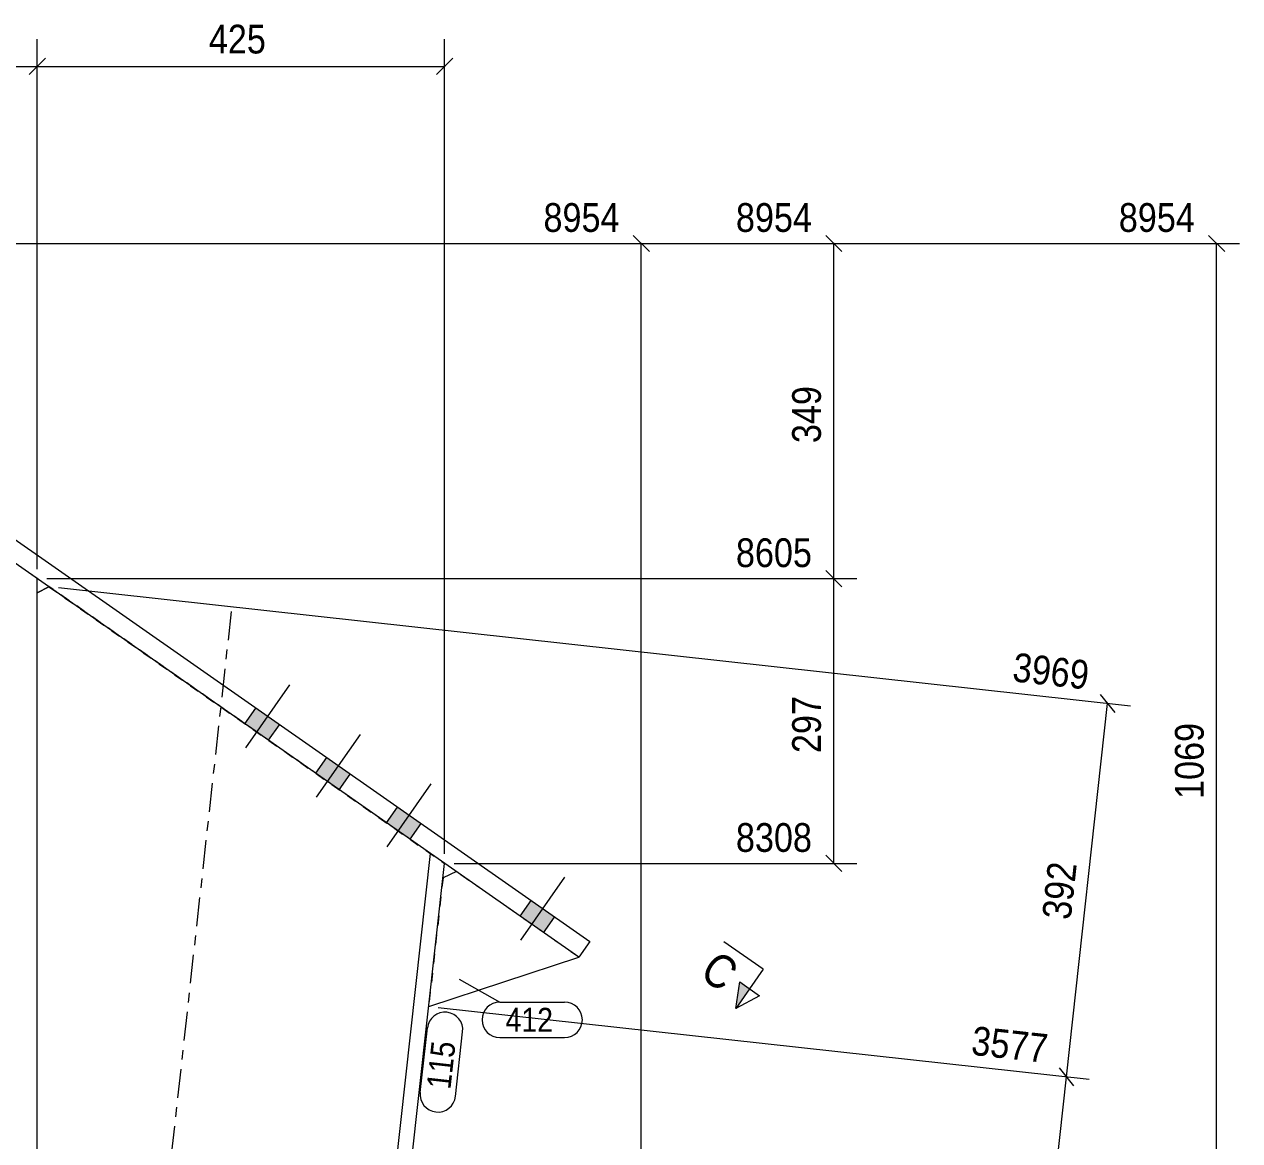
# Model space of a CAD drawing. Header units: millimetres. Extents: x 2 to 579, y 1 to 825.
# Drawn here: x 256.7 to 383.4, y 610.6 to 727 of the extents above; entities that cross this region are included whole.
import ezdxf

# ---------------------------------------------------------------- set-up
doc = ezdxf.new("R2010")
doc.units = ezdxf.units.MM
for name, pattern in [('XKITLINE00', [0]), ('XKITLINE01', [4, 1, -1, 1, -1]), ('XKITLINE03', [6, 3, -1, 1, -1])]:
    doc.linetypes.add(name, pattern=pattern)
for name, color, linetype, lineweight in [('Bolt', 3, 'Continuous', 0), ('Dimensions', 7, 'Continuous', 0), ('Part', 2, 'Continuous', 0), ('PartMark', 7, 'Continuous', 0), ('Section', 6, 'Continuous', 0)]:
    doc.layers.add(name, color=color, linetype=linetype, lineweight=lineweight)
doc.styles.add('ARIAL', font='ARIAL.TTF')

# ---------------------------------------------------------------- blocks, each defined once
blk = doc.blocks.new('*A5')
at = {"layer": 'Bolt'}
for points in [[(205.43, 708.41), (204.28, 706.77), (201.82, 708.49), (202.97, 710.13)], [(205.43, 708.41), (204.28, 706.77), (201.82, 708.49), (202.97, 710.13)], [(221.82, 696.95), (220.67, 695.31), (218.22, 697.03), (219.36, 698.67)], [(221.82, 696.95), (220.67, 695.31), (218.22, 697.03), (219.36, 698.67)], [(229.2, 691.8), (228.05, 690.16), (225.59, 691.88), (226.74, 693.51)], [(229.2, 691.8), (228.05, 690.16), (225.59, 691.88), (226.74, 693.51)], [(236.57, 686.64), (235.43, 685), (232.97, 686.72), (234.12, 688.36)], [(236.57, 686.64), (235.43, 685), (232.97, 686.72), (234.12, 688.36)], [(243.95, 681.48), (242.8, 679.84), (240.35, 681.56), (241.49, 683.2)], [(243.95, 681.48), (242.8, 679.84), (240.35, 681.56), (241.49, 683.2)], [(283.29, 653.98), (282.15, 652.35), (279.69, 654.06), (280.83, 655.7)], [(283.29, 653.98), (282.15, 652.35), (279.69, 654.06), (280.83, 655.7)], [(290.67, 648.83), (289.52, 647.19), (287.07, 648.91), (288.21, 650.55)], [(290.67, 648.83), (289.52, 647.19), (287.07, 648.91), (288.21, 650.55)], [(298.05, 643.67), (296.9, 642.03), (294.44, 643.75), (295.59, 645.39)], [(298.05, 643.67), (296.9, 642.03), (294.44, 643.75), (295.59, 645.39)], [(311.98, 633.93), (310.83, 632.29), (308.38, 634.01), (309.52, 635.65)], [(311.98, 633.93), (310.83, 632.29), (308.38, 634.01), (309.52, 635.65)]]:
    blk.add_hatch(color=3, dxfattribs=at).paths.add_polyline_path(points, flags=17)
at = {"layer": 'Bolt', "color": 3, "linetype": 'XKITLINE00', "lineweight": 0}
for p, q in [((201.91, 705.99), (206.49, 712.55)), ((201.91, 705.99), (206.49, 712.55)), ((201.82, 708.49), (202.97, 710.13)), ((201.82, 708.49), (202.97, 710.13)), ((204.28, 706.77), (205.43, 708.41)), ((204.28, 706.77), (205.43, 708.41)), ((218.3, 694.53), (222.88, 701.09)), ((218.3, 694.53), (222.88, 701.09)), ((218.22, 697.03), (219.36, 698.67)), ((218.22, 697.03), (219.36, 698.67)), ((220.67, 695.31), (221.82, 696.95)), ((220.67, 695.31), (221.82, 696.95)), ((225.68, 689.38), (230.26, 695.93)), ((225.68, 689.38), (230.26, 695.93)), ((225.59, 691.88), (226.74, 693.51)), ((225.59, 691.88), (226.74, 693.51)), ((228.05, 690.16), (229.2, 691.8)), ((228.05, 690.16), (229.2, 691.8)), ((233.05, 684.22), (237.64, 690.78)), ((233.05, 684.22), (237.64, 690.78)), ((232.97, 686.72), (234.12, 688.36)), ((232.97, 686.72), (234.12, 688.36)), ((235.43, 685), (236.57, 686.64)), ((235.43, 685), (236.57, 686.64)), ((240.43, 679.06), (245.01, 685.62)), ((240.43, 679.06), (245.01, 685.62)), ((240.35, 681.56), (241.49, 683.2)), ((240.35, 681.56), (241.49, 683.2)), ((242.8, 679.84), (243.95, 681.48)), ((242.8, 679.84), (243.95, 681.48)), ((279.77, 651.57), (284.36, 658.12)), ((279.77, 651.57), (284.36, 658.12)), ((279.69, 654.06), (280.83, 655.7)), ((279.69, 654.06), (280.83, 655.7)), ((282.15, 652.35), (283.29, 653.98)), ((282.15, 652.35), (283.29, 653.98)), ((287.15, 646.41), (291.73, 652.97)), ((287.15, 646.41), (291.73, 652.97)), ((287.07, 648.91), (288.21, 650.55)), ((287.07, 648.91), (288.21, 650.55)), ((289.52, 647.19), (290.67, 648.83)), ((289.52, 647.19), (290.67, 648.83)), ((294.53, 641.25), (299.11, 647.81)), ((294.53, 641.25), (299.11, 647.81)), ((294.44, 643.75), (295.59, 645.39)), ((294.44, 643.75), (295.59, 645.39)), ((296.9, 642.03), (298.05, 643.67)), ((296.9, 642.03), (298.05, 643.67)), ((308.46, 631.51), (313.04, 638.07)), ((308.46, 631.51), (313.04, 638.07)), ((308.38, 634.01), (309.52, 635.65)), ((308.38, 634.01), (309.52, 635.65)), ((310.83, 632.29), (311.98, 633.93)), ((310.83, 632.29), (311.98, 633.93))]:
    blk.add_line(p, q, dxfattribs=at)
blk = doc.blocks.new('*A15')
at = {"layer": 'Part', "color": 2, "linetype": 'XKITLINE00', "lineweight": 0}
for p, q in [((198.19, 711.03), (199.34, 712.67)), ((199.34, 712.67), (315.65, 631.37)), ((314.5, 629.73), (198.19, 711.03)), ((315.65, 631.37), (314.5, 629.73))]:
    blk.add_line(p, q, dxfattribs=at)
blk = doc.blocks.new('*A16')
at = {"layer": 'Part', "color": 7, "linetype": 'XKITLINE01', "lineweight": 0}
blk.add_line((258.02, 669.21), (208.02, 704.16), dxfattribs=at)
at = {"layer": 'Part', "color": 2, "linetype": 'XKITLINE00', "lineweight": 0}
blk.add_line((258.02, 172.21), (258.02, 669.21), dxfattribs=at)
blk = doc.blocks.new('*A31')
at = {"layer": 'Part', "color": 2, "linetype": 'XKITLINE00', "lineweight": 0}
for p, q in [((259.23, 668.37), (258.02, 667.74)), ((258.02, 667.74), (259.24, 668.36)), ((299.01, 640.56), (258.02, 269.21)), ((259.61, 269.03), (300.5, 639.52))]:
    blk.add_line(p, q, dxfattribs=at)
at = {"layer": 'Part', "color": 7, "linetype": 'XKITLINE01', "lineweight": 0}
for p, q in [((259.25, 668.38), (259.23, 668.37)), ((259.25, 668.38), (259.24, 668.36)), ((259.24, 668.36), (300.5, 639.52)), ((299.01, 640.56), (259.25, 668.38)), ((258.02, 667.74), (258.02, 667.74)), ((258.02, 269.21), (258.02, 667.74)), ((258.02, 667.74), (258.02, 667.74))]:
    blk.add_line(p, q, dxfattribs=at)
at = {"layer": 'Part', "color": 7, "linetype": 'XKITLINE03', "lineweight": 0}
blk.add_line((278.25, 665.78), (256.93, 472.59), dxfattribs=at)
blk = doc.blocks.new('*A32')
at = {"layer": 'Part', "color": 7, "linetype": 'XKITLINE01', "lineweight": 0}
for p, q in [((300.34, 638.03), (298.85, 624.61)), ((314.5, 629.73), (301.73, 638.66))]:
    blk.add_line(p, q, dxfattribs=at)
at = {"layer": 'Part', "color": 2, "linetype": 'XKITLINE00', "lineweight": 0}
for p, q in [((301.73, 638.66), (300.34, 638.03)), ((298.85, 624.61), (314.5, 629.73))]:
    blk.add_line(p, q, dxfattribs=at)
blk = doc.blocks.new('*A96')
at = {"layer": 'Dimensions', "color": 7, "linetype": 'XKITLINE00', "lineweight": 0}
for p, q in [((299.85, 624.5), (367.73, 617.01)), ((326.11, 261.69), (365.35, 617.27)), ((364.6, 618.21), (366.1, 616.33))]:
    blk.add_line(p, q, dxfattribs=at)
at = {"layer": 'Dimensions', "color": 3}
blk.add_point((365.35, 617.27), dxfattribs=at)
at = {"layer": 'Dimensions', "color": 3, "style": 'ARIAL', "width": 0.85}
blk.add_text('3577', height=3, rotation=-6.2968, dxfattribs=at).set_placement((355.34, 619.58))
blk = doc.blocks.new('*A97')
at = {"layer": 'Dimensions', "color": 7, "linetype": 'XKITLINE00', "lineweight": 0}
for p, q in [((260.24, 668.27), (372.03, 655.93)), ((368.89, 657.13), (370.39, 655.26)), ((365.35, 617.27), (369.64, 656.19)), ((299.85, 624.5), (367.73, 617.01)), ((364.6, 618.21), (366.1, 616.33))]:
    blk.add_line(p, q, dxfattribs=at)
at = {"layer": 'Dimensions', "color": 3}
for p in [(369.64, 656.19), (365.35, 617.27)]:
    blk.add_point(p, dxfattribs=at)
at = {"layer": 'Dimensions', "color": 3, "style": 'ARIAL', "width": 0.85}
for s, rotation, p in [('3969', -6.2968, (359.64, 658.51)), ('392', 83.7034, (365.79, 633.56))]:
    blk.add_text(s, height=3, rotation=rotation, dxfattribs=at).set_placement(p)
blk = doc.blocks.new('*A98')
at = {"layer": 'PartMark', "color": 7, "linetype": 'XKITLINE00', "lineweight": 0}
for p, q in [((302.01, 627.45), (306.26, 625.06)), ((306.26, 625.06), (313.02, 625.06)), ((306.26, 621.36), (313.02, 621.36))]:
    blk.add_line(p, q, dxfattribs=at)
for centre, start, end in [((306.26, 623.21), 90, 270), ((313.02, 623.21), 270, 90)]:
    blk.add_arc(centre, 1.85, start, end, dxfattribs=at)
at = {"layer": 'PartMark', "color": 3, "style": 'ARIAL', "width": 0.85}
blk.add_text('412', height=2.5, dxfattribs=at).set_placement((306.86, 621.96))
blk = doc.blocks.new('*A99')
at = {"layer": 'PartMark', "color": 7, "linetype": 'XKITLINE00', "lineweight": 0}
for p, q in [((297.97, 615.64), (298.71, 622.36)), ((301.64, 615.23), (302.38, 621.96))]:
    blk.add_line(p, q, dxfattribs=at)
for centre, start, end in [((300.55, 622.16), 353.7025, 173.7025), ((299.8, 615.44), 173.7025, 353.7025)]:
    blk.add_arc(centre, 1.85, start, end, dxfattribs=at)
at = {"layer": 'PartMark', "color": 3, "style": 'ARIAL', "width": 0.85}
blk.add_text('115', height=2.5, rotation=83.7034, dxfattribs=at).set_placement((301.11, 615.9))
blk = doc.blocks.new('*A110')
at = {"layer": 'Section'}
blk.add_hatch(color=3, dxfattribs=at).paths.add_polyline_path([(332.3, 626.44), (330.87, 624.39), (331.28, 627.16)], flags=17)
at = {"layer": 'Section', "color": 1, "linetype": 'XKITLINE00', "lineweight": 0}
for q in [(329.64, 631.35), (330.87, 624.39)]:
    blk.add_line((333.74, 628.49), q, dxfattribs=at)
at = {"layer": 'Section', "color": 3, "linetype": 'XKITLINE00', "lineweight": 0}
for p, q in [((330.87, 624.39), (331.28, 627.16)), ((331.28, 627.16), (333.33, 625.72)), ((333.33, 625.72), (330.87, 624.39))]:
    blk.add_line(p, q, dxfattribs=at)
at = {"layer": 'Section', "color": 7, "style": 'ARIAL', "width": 0.85}
blk.add_text('C', height=3.5, rotation=-34.9504, dxfattribs=at).set_placement((326.96, 627.73))
blk = doc.blocks.new('*A121')
at = {"layer": 'Dimensions', "color": 7, "linetype": 'XKITLINE00', "lineweight": 0}
for p, q in [((233.02, 687.68), (233.02, 725.46)), ((258.02, 670.21), (258.02, 725.46)), ((233.87, 723.46), (232.18, 721.76)), ((233.02, 722.61), (258.02, 722.61)), ((258.87, 723.46), (257.18, 721.76))]:
    blk.add_line(p, q, dxfattribs=at)
at = {"layer": 'Dimensions', "color": 3}
for p in [(233.02, 722.61), (258.02, 722.61)]:
    blk.add_point(p, dxfattribs=at)
at = {"layer": 'Dimensions', "color": 3, "style": 'ARIAL', "width": 0.85}
blk.add_text('250', height=3, dxfattribs=at).set_placement((242.19, 723.96))
blk = doc.blocks.new('*A122')
at = {"layer": 'Dimensions', "color": 7, "linetype": 'XKITLINE00', "lineweight": 0}
for p, q in [((258.02, 670.21), (258.02, 725.46)), ((300.5, 640.52), (300.5, 725.46)), ((258.87, 723.46), (257.18, 721.76)), ((258.02, 722.61), (300.5, 722.61)), ((301.35, 723.46), (299.65, 721.76))]:
    blk.add_line(p, q, dxfattribs=at)
at = {"layer": 'Dimensions', "color": 3}
for p in [(258.02, 722.61), (300.5, 722.61)]:
    blk.add_point(p, dxfattribs=at)
at = {"layer": 'Dimensions', "color": 3, "style": 'ARIAL', "width": 0.85}
blk.add_text('425', height=3, dxfattribs=at).set_placement((275.92, 723.96))
blk = doc.blocks.new('*A123')
at = {"layer": 'Dimensions', "color": 7, "linetype": 'XKITLINE00', "lineweight": 0}
for p, q in [((340.25, 670.06), (341.94, 668.36)), ((259.02, 669.21), (343.5, 669.21)), ((341.1, 639.52), (341.1, 669.21)), ((340.25, 640.37), (341.94, 638.67)), ((301.5, 639.52), (343.5, 639.52))]:
    blk.add_line(p, q, dxfattribs=at)
at = {"layer": 'Dimensions', "color": 3}
for p in [(341.1, 669.21), (341.1, 639.52)]:
    blk.add_point(p, dxfattribs=at)
at = {"layer": 'Dimensions', "color": 3, "style": 'ARIAL', "width": 0.85}
for s, p in [('8605', (330.89, 670.41)), ('8308', (330.89, 640.72))]:
    blk.add_text(s, height=3, dxfattribs=at).set_placement(p)
blk.add_text('297', height=3, rotation=90.0002, dxfattribs=at).set_placement((339.75, 651.02))
blk = doc.blocks.new('*A124')
at = {"layer": 'Dimensions', "color": 7, "linetype": 'XKITLINE00', "lineweight": 0}
for p, q in [((340.25, 705), (341.94, 703.31)), ((209.02, 704.16), (343.5, 704.16)), ((341.1, 669.21), (341.1, 704.16)), ((340.25, 670.06), (341.94, 668.36)), ((259.02, 669.21), (343.5, 669.21))]:
    blk.add_line(p, q, dxfattribs=at)
at = {"layer": 'Dimensions', "color": 3}
for p in [(341.1, 704.16), (341.1, 669.21)]:
    blk.add_point(p, dxfattribs=at)
at = {"layer": 'Dimensions', "color": 3, "style": 'ARIAL', "width": 0.85}
blk.add_text('8954', height=3, dxfattribs=at).set_placement((330.89, 705.36))
blk.add_text('349', height=3, rotation=90.0002, dxfattribs=at).set_placement((339.75, 683.34))
blk = doc.blocks.new('*A128')
at = {"layer": 'Dimensions', "color": 7, "linetype": 'XKITLINE00', "lineweight": 0}
for p, q in [((380.18, 705), (381.87, 703.31)), ((209.02, 704.16), (383.42, 704.16)), ((381.02, 597.23), (381.02, 704.16))]:
    blk.add_line(p, q, dxfattribs=at)
at = {"layer": 'Dimensions', "color": 3}
blk.add_point((381.02, 704.16), dxfattribs=at)
at = {"layer": 'Dimensions', "color": 3, "style": 'ARIAL', "width": 0.85}
blk.add_text('8954', height=3, dxfattribs=at).set_placement((370.82, 705.36))
blk.add_text('1069', height=3, rotation=90.0002, dxfattribs=at).set_placement((379.67, 646.24))
blk = doc.blocks.new('*A130')
at = {"layer": 'Dimensions', "color": 7, "linetype": 'XKITLINE00', "lineweight": 0}
for p, q in [((320.18, 705), (321.87, 703.31)), ((209.02, 704.16), (323.42, 704.16)), ((321.02, 268.21), (321.02, 704.16))]:
    blk.add_line(p, q, dxfattribs=at)
at = {"layer": 'Dimensions', "color": 3}
blk.add_point((321.02, 704.16), dxfattribs=at)
at = {"layer": 'Dimensions', "color": 3, "style": 'ARIAL', "width": 0.85}
blk.add_text('8954', height=3, dxfattribs=at).set_placement((310.82, 705.36))

msp = doc.modelspace()

# ---------------------------------------------------------------- block references
at = {"lineweight": 0}
for name in ['*A110', '*A121', '*A122', '*A15', '*A5', '*A124', '*A128', '*A130', '*A123', '*A31', '*A97', '*A32', '*A98', '*A96', '*A99']:
    msp.add_blockref(name, (0, 0), dxfattribs=at)
at = {"layer": 'Part', "lineweight": 0}
msp.add_blockref('*A16', (0, 0), dxfattribs=at)

doc.saveas('drawing.dxf')
